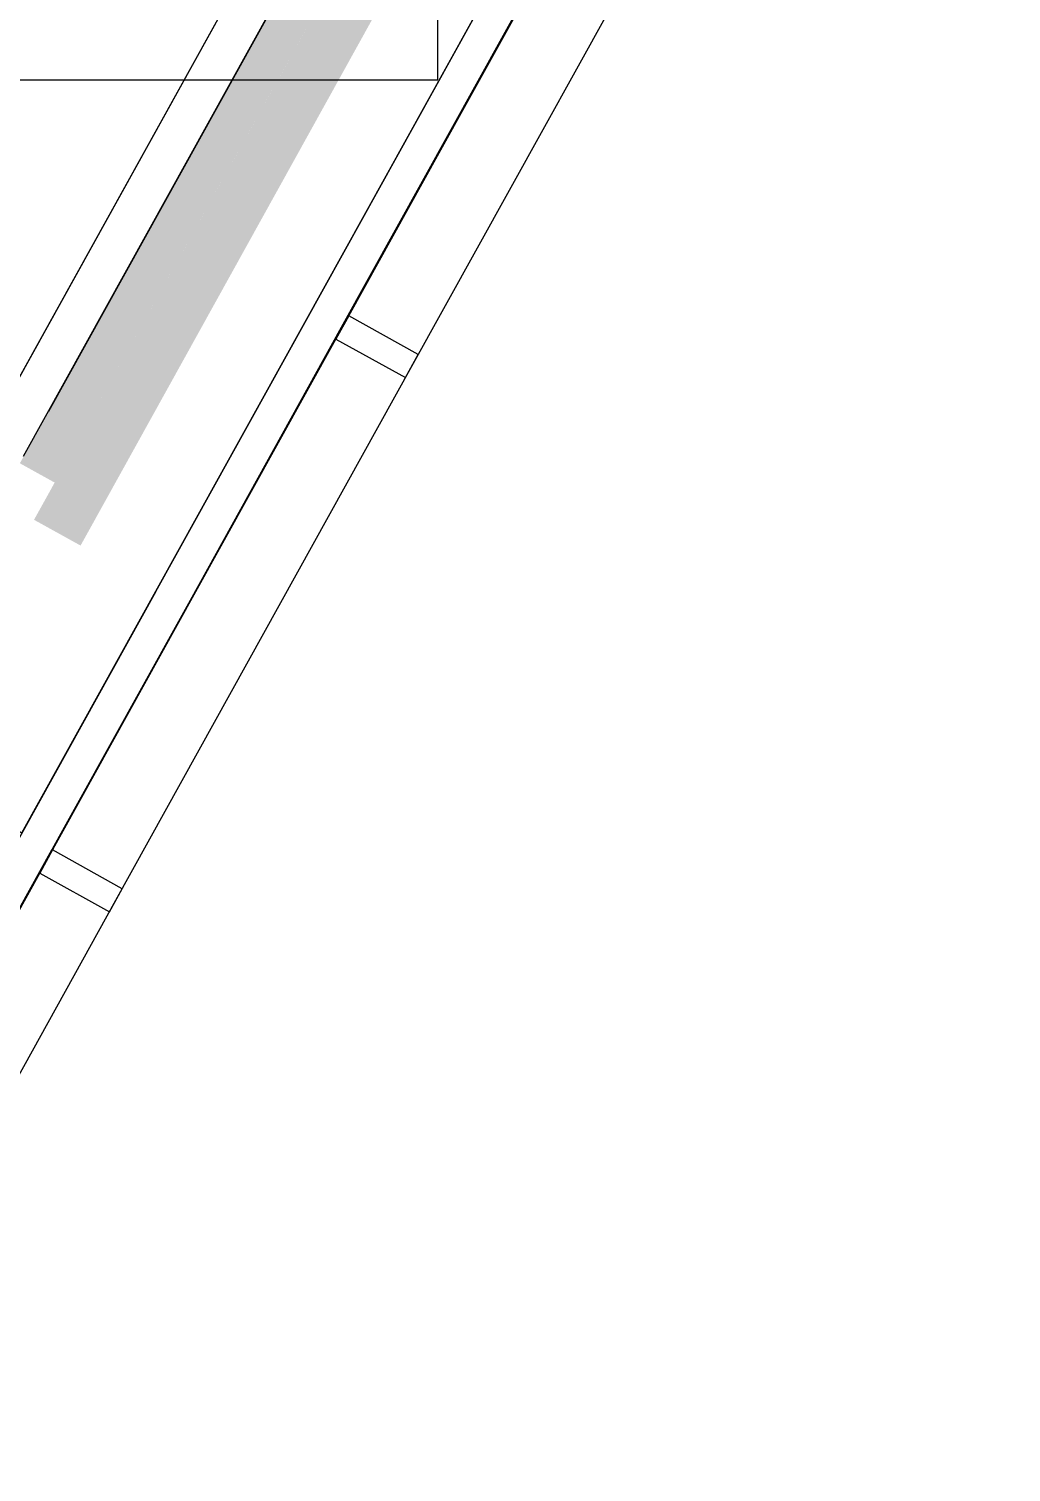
# Model space of a CAD drawing. Header units: metres. Extents: x 2.5 to 42.6, y 0.9 to 31.9.
# Drawn here: x 32.247 to 32.975, y 14.218 to 15.288 of the extents above; entities that cross this region are included whole.
import ezdxf

# ---------------------------------------------------------------- set-up
doc = ezdxf.new("R2010")
doc.units = ezdxf.units.M
for name, color, linetype in [('ARREDI', 9, 'Continuous'), ('PARETI_STRUTTURE', 7, 'Continuous'), ('PILASTRI_SETTI', 8, 'Continuous'), ('WAYFINDING_RIQUADRI', 7, 'Continuous')]:
    doc.layers.add(name, color=color, linetype=linetype)

msp = doc.modelspace()

# ---------------------------------------------------------------- linework, layer by layer
at = {"layer": 'ARREDI'}
for points in [[(32.2309, 15.0136), (32.7969, 16.0347)], [(32.4786, 15.0667), (32.66, 15.3939), (32.6982, 15.4628)], [(32.2544, 14.6621), (32.3665, 14.8644), (32.4786, 15.0667)], [(32.0444, 14.2833), (32.2639, 14.6793)], [(32.0444, 14.2833), (32.0447, 14.2831), (32.2595, 14.6705), (32.2547, 14.6619), (32.2544, 14.6621)]]:
    msp.add_lwpolyline(points, dxfattribs=at)
for points in [[(32.6983, 15.4627), (32.4787, 15.0667), (32.4791, 15.0665), (32.6986, 15.4625)], [(32.4787, 15.0667), (32.2592, 14.6707), (32.2596, 14.6705), (32.4791, 15.0665)]]:
    msp.add_lwpolyline(points, close=True, dxfattribs=at)
at = {"layer": 'PARETI_STRUTTURE'}
for points in [[(32.2429, 14.971), (32.8394, 16.0471), (30.5829, 17.2978)], [(32.3409, 14.8707), (32.975, 16.0148), (33.1101, 16.2586), (33.0529, 16.2903)], [(32.2615, 15.0045), (32.8351, 16.0393)], [(32.3422, 14.8732), (32.975, 16.0148)], [(32.4839, 15.0751), (32.6938, 15.4539)], [(32.5307, 15.0379), (32.7503, 15.4339)], [(32.2276, 15.0076), (32.4566, 15.4208)], [(32.2644, 14.6791), (32.4743, 15.0579)], [(32.3112, 14.6418), (32.5308, 15.0379)], [(32.3409, 14.8707), (32.2321, 14.6744), (32.1749, 14.7061)], [(32.1845, 14.7234), (32.2416, 14.6917), (32.3422, 14.8732)], [(32.3026, 14.8017), (31.6981, 13.711)], [(32.0965, 14.2544), (32.0448, 14.283), (32.2548, 14.6619)], [(32.0449, 14.283), (32.0965, 14.2544), (32.087, 14.2372), (32.3112, 14.6418)]]:
    msp.add_lwpolyline(points, dxfattribs=at)
for points in [[(32.4839, 15.0751), (32.4743, 15.0579), (32.526, 15.0293), (32.5355, 15.0465)], [(32.2547, 14.6619), (32.2595, 14.6705)], [(32.2644, 14.6791), (32.2548, 14.6618), (32.3065, 14.6332), (32.316, 14.6504)]]:
    msp.add_lwpolyline(points, close=True, dxfattribs=at)
at = {"layer": 'PILASTRI_SETTI'}
for points in [[(32.2851, 14.9048), (32.9178, 16.0464), (32.2506, 14.9239), (32.8834, 16.0655)], [(32.2659, 14.9515), (32.8681, 16.038), (32.2401, 14.9658), (32.8423, 16.0523)]]:
    msp.add_solid(points, dxfattribs=at)
at = {"layer": 'WAYFINDING_RIQUADRI'}
msp.add_lwpolyline([(31.45, 15.25), (32.55, 15.25), (32.55, 15.75), (31.45, 15.75)], close=True, dxfattribs=at)

doc.saveas('drawing.dxf')
